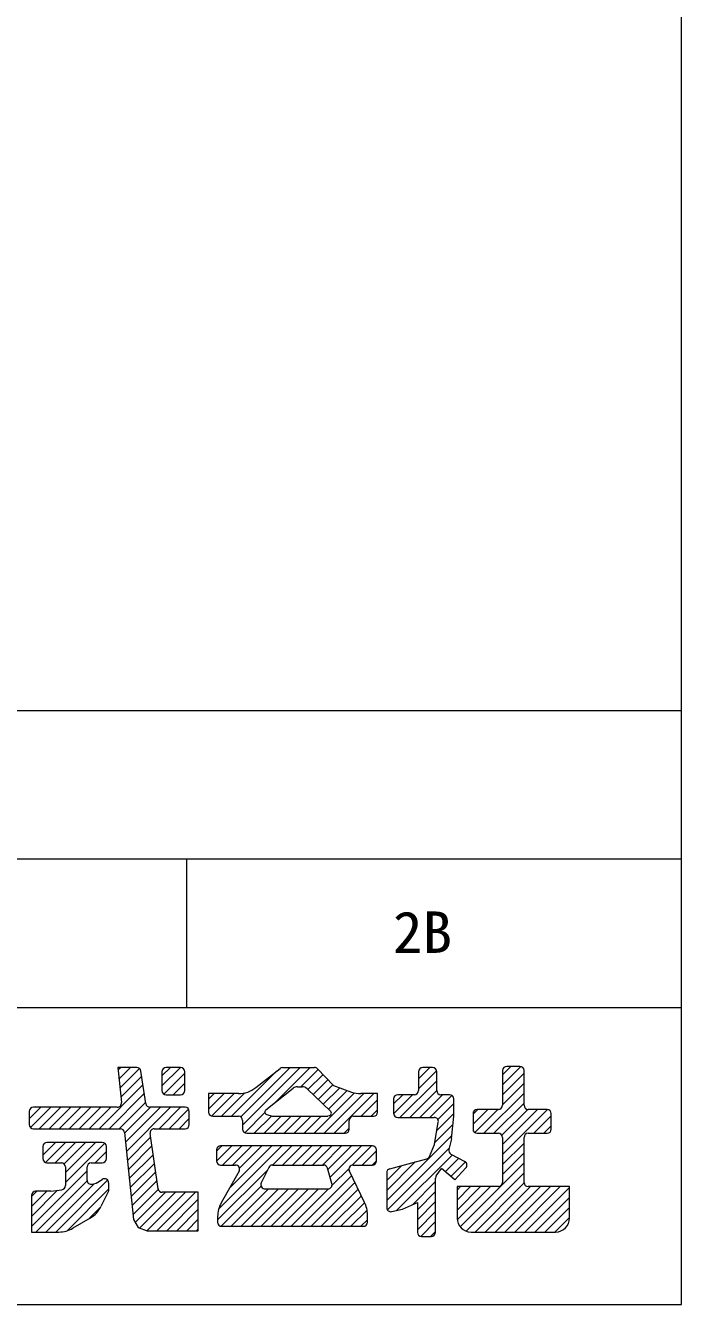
# Model space of a CAD drawing. Units: millimetres, scale not verified. Extents: x -190 to 190, y -305 to 303.
# Drawn here: x 57.5 to 190, y -304.8 to -46.5 of the extents above; entities that cross this region are included whole.
import ezdxf
from ezdxf.enums import TextEntityAlignment as Align

# ---------------------------------------------------------------- set-up
doc = ezdxf.new("R2010")
doc.units = ezdxf.units.MM
doc.header["$LTSCALE"] = 0.5
for name, color, linetype, lineweight in [('0-1_図面枠', 5, 'Continuous', 18), ('0-2_形状', 7, 'Continuous', 18), ('0-4_GREEN', 7, 'Continuous', 18)]:
    doc.layers.add(name, color=color, linetype=linetype, lineweight=lineweight)
doc.styles.add('ＭＳ ゴシック', font='')
doc.styles.get('ＭＳ ゴシック').set_extended_font_data('MS Gothic')

msp = doc.modelspace()

# ---------------------------------------------------------------- linework, layer by layer
at = {"layer": '0-1_図面枠'}
msp.add_lwpolyline([(-190.0138, -304.8364), (189.9862, -304.8364), (189.9862, 249.1636), (-190.0138, 249.1636)], close=True, dxfattribs=at)
at = {"layer": '0-2_形状'}
for p, q in [((-190.0138, -184.8364), (189.9862, -184.8364)), ((-190.0138, -214.8364), (189.9862, -214.8364)), ((89.9862, -214.8364), (89.9862, -244.8364)), ((-190.0138, -244.8364), (189.9862, -244.8364))]:
    msp.add_line(p, q, dxfattribs=at)
at = {"layer": '0-4_GREEN'}
for p, q in [((76.1481, -257.4849), (76.653, -256.98)), ((76.339, -259.3106), (78.6696, -256.98)), ((76.5299, -261.1363), (80.4912, -257.1749)), ((81.7442, -264.2781), (80.7871, -257.7026)), ((85.0392, -260.6933), (88.7525, -256.98)), ((85.0392, -258.6767), (86.7359, -256.98)), ((85.0392, -257.8242), (85.0392, -261.6357)), ((85.4126, -262.3364), (89.6258, -258.1233)), ((88.7816, -256.98), (85.8833, -256.98)), ((89.6258, -261.6357), (89.6258, -257.8242)), ((99.0644, -266.8339), (108.1523, -257.746)), ((100.9418, -266.9731), (110.9349, -256.98)), ((101.3216, -268.6099), (112.9514, -256.98)), ((104.0041, -261.0336), (108.8884, -257.1626)), ((107.8926, -264.0555), (114.968, -256.98)), ((109.4128, -256.98), (115.8625, -256.98)), ((113.0889, -260.8757), (116.5943, -257.3704)), ((136.8677, -259.2793), (139.167, -256.98)), ((136.8677, -261.2958), (140.5179, -257.6456)), ((136.8677, -257.8242), (136.8677, -261.6357)), ((139.6929, -256.98), (137.7119, -256.98)), ((140.537, -261.6357), (140.537, -257.8242)), ((153.8382, -258.4415), (155.5288, -256.7509)), ((153.8382, -260.4581), (157.5269, -256.7693)), ((153.8382, -257.595), (153.8382, -264.6148)), ((153.8382, -262.4746), (158.1954, -258.1174)), ((157.3513, -256.7509), (154.6823, -256.7509)), ((158.1954, -264.6148), (158.1954, -257.595)), ((72.3447, -269.3547), (81.1949, -260.5044)), ((76.7207, -262.962), (80.9387, -258.7441)), ((87.2858, -262.4799), (89.6258, -260.1399)), ((112.3947, -260.8757), (113.3723, -260.8757)), ((114.5346, -261.4466), (117.5704, -258.4108)), ((115.5678, -262.4299), (118.5465, -259.4512)), ((116.6011, -263.4133), (119.5227, -260.4917)), ((133.1171, -267.0631), (140.537, -259.6431)), ((153.8382, -264.4912), (158.1954, -260.1339)), ((74.3612, -269.3547), (81.4512, -262.2648)), ((85.8833, -262.4799), (88.7816, -262.4799)), ((94.4417, -265.4069), (97.5979, -262.2507)), ((94.4417, -263.3903), (95.5813, -262.2507)), ((95.0616, -266.8036), (99.6144, -262.2507)), ((97.0478, -266.8339), (101.7754, -262.1063)), ((106.0423, -265.5218), (111.5208, -261.18)), ((114.3422, -261.2635), (119.0901, -265.7819)), ((115.7928, -270.2713), (123.9552, -262.1089)), ((117.6344, -264.3966), (120.9396, -261.0913)), ((117.8094, -270.2713), (125.83, -262.2507)), ((118.6676, -265.3799), (122.4337, -261.6139)), ((119.8259, -270.2713), (127.8466, -262.2507)), ((131.8225, -264.3245), (133.6671, -262.4799)), ((131.8225, -263.324), (131.8225, -266.2189)), ((131.8303, -266.3333), (135.6837, -262.4799)), ((136.0236, -262.4799), (132.6666, -262.4799)), ((135.1337, -267.0631), (140.5374, -261.6594)), ((137.1502, -267.0631), (141.7335, -262.4799)), ((139.1668, -267.0631), (143.6054, -262.6245)), ((143.1328, -262.4799), (141.3812, -262.4799)), ((150.0746, -270.2713), (158.1954, -262.1505)), ((58.2076, -267.3591), (60.5661, -265.0006)), ((58.2076, -265.8448), (58.2076, -268.5105)), ((58.4654, -269.1179), (62.5826, -265.0006)), ((75.9969, -265.0006), (59.0517, -265.0006)), ((60.2452, -269.3547), (64.5992, -265.0006)), ((62.2618, -269.3547), (66.6158, -265.0006)), ((64.2783, -269.3547), (68.6324, -265.0006)), ((66.2949, -269.3547), (70.649, -265.0006)), ((68.3115, -269.3547), (72.6655, -265.0006)), ((70.3281, -269.3547), (74.6821, -265.0006)), ((76.3778, -269.3547), (81.7074, -264.0251)), ((77.4843, -270.2648), (82.7484, -265.0006)), ((77.6752, -272.0905), (84.765, -265.0006)), ((77.8661, -273.9162), (86.7816, -265.0006)), ((89.6989, -265.0006), (82.5796, -265.0006)), ((84.4441, -269.3547), (88.7982, -265.0006)), ((86.4607, -269.3547), (90.416, -265.3994)), ((90.5431, -268.5105), (90.5431, -265.8448)), ((125.2799, -266.8339), (128.6119, -263.502)), ((127.2965, -266.8339), (128.6119, -265.5186)), ((140.7623, -267.4842), (143.977, -264.2695)), ((147.8756, -268.4372), (150.8539, -265.4589)), ((147.8756, -266.4206), (148.8373, -265.4589)), ((148.2211, -270.1083), (152.8704, -265.4589)), ((152.994, -265.4589), (148.7197, -265.4589)), ((152.0912, -270.2713), (158.1954, -264.1671)), ((153.7103, -270.6688), (158.9276, -265.4515)), ((153.8382, -272.5575), (160.9368, -265.4589)), ((153.8382, -274.5741), (162.9482, -265.4641)), ((162.8552, -265.4589), (159.0396, -265.4589)), ((88.4773, -269.3547), (90.5431, -267.2889)), ((95.2859, -266.8339), (100.4774, -266.8339)), ((101.3216, -267.6781), (101.3216, -269.4272)), ((101.7734, -270.1746), (105.8464, -266.1016)), ((103.6933, -270.2713), (107.1705, -266.7941)), ((105.7099, -270.2713), (109.1473, -266.8339)), ((106.2249, -266.5003), (107.2986, -266.8339)), ((107.2986, -266.8339), (118.5251, -266.8339)), ((107.7265, -270.2713), (111.1639, -266.8339)), ((109.743, -270.2713), (113.1804, -266.8339)), ((111.7596, -270.2713), (115.197, -266.8339)), ((113.7762, -270.2713), (117.2136, -266.8339)), ((118.8691, -266.727), (118.5251, -266.8339)), ((122.8786, -269.4272), (122.8786, -267.6781)), ((123.7228, -266.8339), (127.7677, -266.8339)), ((132.6666, -267.0631), (140.0318, -267.0631)), ((140.1546, -272.1251), (143.8136, -268.466)), ((140.5795, -269.6836), (143.977, -266.2861)), ((143.5183, -271.4171), (143.977, -266.8339)), ((147.8756, -266.3031), (147.8756, -269.4272)), ((160.1575, -270.2713), (163.6994, -266.7295)), ((163.6994, -269.4272), (163.6994, -266.3031)), ((59.0517, -269.3547), (76.6286, -269.3547)), ((77.4682, -270.111), (79.3059, -287.6875)), ((78.0569, -275.7419), (82.7324, -271.0665)), ((84.246, -281.4651), (82.6238, -270.3204)), ((83.4591, -269.3547), (89.6989, -269.3547)), ((102.1658, -270.2713), (122.0345, -270.2713)), ((121.8425, -270.2713), (122.8786, -269.2352)), ((130.4465, -283.8497), (143.5894, -270.7068)), ((148.7197, -270.2713), (152.994, -270.2713)), ((153.8382, -271.1155), (153.8382, -280.1977)), ((158.1954, -280.1977), (158.1954, -271.1155)), ((159.0396, -270.2713), (162.8552, -270.2713)), ((162.1741, -270.2713), (163.6994, -268.7461)), ((60.9595, -274.6901), (63.545, -272.1046)), ((60.9595, -272.9488), (60.9595, -275.3853)), ((61.0365, -272.5965), (61.4514, -272.1816)), ((61.4951, -276.1711), (65.5616, -272.1046)), ((72.9578, -272.1046), (61.8037, -272.1046)), ((63.4533, -276.2295), (67.5782, -272.1046)), ((65.2595, -276.4398), (69.5947, -272.1046)), ((65.5461, -278.1698), (71.6113, -272.1046)), ((65.5461, -280.1864), (73.4613, -272.2712)), ((73.802, -275.3853), (73.802, -272.9488)), ((78.2478, -277.5676), (82.9886, -272.8268)), ((96.047, -273.8844), (97.1394, -272.7921)), ((96.047, -273.6362), (96.047, -275.8436)), ((96.0488, -275.8992), (99.156, -272.7921)), ((96.5009, -285.5301), (109.2389, -272.7921)), ((127.5384, -272.7921), (96.8912, -272.7921)), ((97.2768, -276.6878), (101.1725, -272.7921)), ((98.7225, -281.2918), (107.2223, -272.7921)), ((99.2934, -276.6878), (103.1891, -272.7921)), ((100.6896, -277.3082), (105.2057, -272.7921)), ((107.3597, -276.6878), (111.2554, -272.7921)), ((109.3763, -276.6878), (113.272, -272.7921)), ((111.3929, -276.6878), (115.2886, -272.7921)), ((113.4095, -276.6878), (117.3052, -272.7921)), ((115.426, -276.6878), (119.3218, -272.7921)), ((117.4426, -276.6878), (121.3383, -272.7921)), ((118.5515, -277.5955), (123.3549, -272.7921)), ((118.9999, -279.1637), (125.3715, -272.7921)), ((123.4742, -276.706), (127.3881, -272.7921)), ((128.3825, -275.8436), (128.3825, -273.6362)), ((130.5834, -285.7294), (143.0587, -273.2541)), ((143.5183, -271.4171), (142.9913, -273.5237)), ((153.8382, -276.5907), (158.1954, -272.2334)), ((61.8037, -276.2295), (64.702, -276.2295)), ((70.7475, -276.2295), (72.9578, -276.2295)), ((71.5196, -276.2295), (73.802, -273.9471)), ((78.4387, -279.3933), (83.2448, -274.5871)), ((78.6296, -281.219), (83.5011, -276.3475)), ((125.5089, -276.6878), (128.3825, -273.8142)), ((127.5255, -276.6878), (128.3825, -275.8308)), ((130.4465, -281.8331), (136.2118, -276.0678)), ((132.4447, -285.8847), (143.7032, -274.6261)), ((142.2817, -278.0642), (145.0248, -275.3212)), ((143.382, -278.9805), (146.3366, -276.026)), ((143.4173, -274.4757), (146.2111, -275.9451)), ((145.2942, -289.1679), (158.1954, -276.2666)), ((153.8382, -278.6073), (158.1954, -274.25)), ((58.6662, -289.0828), (69.9034, -277.8457)), ((65.5461, -277.0736), (65.5461, -280.8286)), ((69.9034, -279.7201), (69.9034, -277.0736)), ((78.8205, -283.0446), (83.7573, -278.1078)), ((96.2763, -287.7712), (106.3392, -277.7083)), ((96.8912, -276.6878), (99.8757, -276.6878)), ((100.6108, -277.9469), (97.0033, -284.3373)), ((106.5963, -277.1688), (105.1076, -280.2929)), ((107.3583, -276.6878), (117.6554, -276.6878)), ((113.1343, -289.0625), (123.3506, -278.8462)), ((119.3603, -280.424), (118.467, -277.2999)), ((119.3805, -280.7997), (122.8224, -277.3578)), ((125.9775, -284.2274), (122.8898, -277.9023)), ((123.6484, -276.6878), (127.5384, -276.6878)), ((130.4465, -279.8166), (133.4479, -276.8152)), ((130.4465, -278.2553), (130.4465, -285.2685)), ((140.4636, -278.864), (141.4962, -277.4101)), ((146.4609, -290.0177), (158.1954, -278.2832)), ((59.5574, -290.2083), (69.9138, -279.8519)), ((61.574, -290.2083), (71.3325, -280.4497)), ((63.5906, -290.2083), (74.059, -279.7398)), ((65.8573, -289.9581), (74.2607, -281.5547)), ((79.0114, -284.8703), (84.0136, -279.8682)), ((97.009, -289.0551), (105.0883, -280.9758)), ((99.0182, -289.0625), (106.5805, -281.5002)), ((101.0348, -289.0625), (108.5971, -281.5002)), ((103.0514, -289.0625), (110.6137, -281.5002)), ((105.068, -289.0625), (112.6302, -281.5002)), ((105.8696, -281.5002), (118.5486, -281.5002)), ((107.0845, -289.0625), (114.6468, -281.5002)), ((109.1011, -289.0625), (116.6634, -281.5002)), ((111.1177, -289.0625), (118.6923, -281.4879)), ((115.1509, -289.0625), (124.0121, -280.2013)), ((117.1674, -289.0625), (124.6736, -281.5563)), ((135.6315, -284.7145), (140.3077, -280.0383)), ((140.3077, -290.2807), (140.3077, -279.3528)), ((144.665, -285.7639), (149.387, -281.0419)), ((144.665, -283.7473), (147.3704, -281.0419)), ((144.665, -281.7307), (145.3538, -281.0419)), ((144.6884, -287.757), (151.4036, -281.0419)), ((148.2869, -290.2083), (158.201, -280.2942)), ((150.3035, -290.2083), (159.4699, -281.0419)), ((152.3201, -290.2083), (161.4865, -281.0419)), ((154.3367, -290.2083), (163.5031, -281.0419)), ((156.3532, -290.2083), (165.5197, -281.0419)), ((158.3698, -290.2083), (167.3686, -281.2095)), ((58.6662, -287.0663), (63.9552, -281.7773)), ((58.6662, -285.0497), (61.7574, -281.9585)), ((58.6662, -283.0331), (59.7408, -281.9585)), ((58.6662, -282.8026), (58.6662, -290.2083)), ((62.5648, -281.9585), (59.5104, -281.9585)), ((62.5648, -281.9585), (64.8111, -281.6657)), ((79.2023, -286.696), (84.2824, -281.6159)), ((79.6412, -288.2737), (85.7272, -282.1877)), ((80.5263, -289.4052), (87.7438, -282.1877)), ((81.9932, -289.9549), (89.7604, -282.1877)), ((83.9855, -289.9791), (91.777, -282.1877)), ((86.0021, -289.9791), (92.3777, -283.6035)), ((119.184, -289.0625), (125.3351, -282.9114)), ((136.6384, -285.7241), (140.3077, -282.0548)), ((136.6384, -287.7407), (140.3077, -284.0714)), ((160.3864, -290.2083), (167.3686, -283.226)), ((70.3247, -287.5072), (72.6406, -285.1914)), ((88.0187, -289.9791), (92.3777, -285.62)), ((121.2006, -289.0625), (125.9964, -284.2666)), ((123.2172, -289.0625), (126.4766, -285.8031)), ((126.5479, -288.2183), (126.5479, -286.6962)), ((136.6384, -289.7573), (140.3077, -286.088)), ((162.403, -290.2083), (167.3686, -285.2426)), ((70.5316, -287.3857), (67.0499, -289.4322)), ((90.0353, -289.9791), (92.3777, -287.6366)), ((96.2763, -287.1039), (96.2763, -288.2183)), ((97.1205, -289.0625), (125.7037, -289.0625)), ((125.2338, -289.0625), (126.5479, -287.7483)), ((137.306, -291.1062), (140.3077, -288.1046)), ((164.4196, -290.2083), (167.3686, -287.2592)), ((58.6662, -290.2083), (64.1981, -290.2083)), ((92.0518, -289.9791), (92.3777, -289.6532)), ((137.4826, -291.1249), (139.4635, -291.1249)), ((139.304, -291.1249), (140.3077, -290.1212)), ((147.4788, -290.2083), (164.5548, -290.2083))]:
    msp.add_line(p, q, dxfattribs=at)
for points in [[(79.9517, -256.98), (76.0953, -256.98), (76.8365, -264.0687)], [(116.4781, -257.2466), (119.668, -260.6466), (123.3524, -261.9352)], [(100.5086, -262.2507), (94.4417, -262.2507), (94.4417, -265.9898)], [(128.6119, -265.9898), (128.6119, -262.2507), (125.2103, -262.2507)], [(143.954, -267.0631), (143.977, -267.0631), (143.977, -263.324)], [(139.0896, -274.9341), (140.0784, -272.5629), (140.8635, -268.052)], [(131.076, -277.4389), (134.8038, -276.4586), (138.5363, -275.4226)], [(146.4366, -277.2669), (144.2063, -279.6669), (141.4962, -277.4101)], [(70.9408, -280.5418), (71.738, -280.3544), (72.9635, -279.5751)], [(74.2607, -280.2874), (74.2607, -281.9585), (72.7126, -285.0523)], [(152.994, -281.0419), (144.665, -281.0419), (144.665, -287.3944)], [(167.3686, -287.3944), (167.3686, -281.0419), (159.0396, -281.0419)], [(79.3059, -287.6875), (80.2232, -289.2916), (82.0579, -289.9791), (92.3777, -289.9791), (92.3777, -282.1877), (85.0814, -282.1877)], [(131.4674, -286.0939), (133.6571, -285.6251), (136.6384, -284.2501), (136.6384, -290.2807)]]:
    msp.add_lwpolyline(points, dxfattribs=at)
for centre, radius, start, end in [((79.9517, -257.8242), 0.8441, 8.28193, 90), ((85.8833, -257.8242), 0.8441, 90, 180), ((88.7816, -257.8242), 0.8441, 0, 90), ((109.4128, -257.8242), 0.8441, 90, 128.39742), ((115.8625, -257.8242), 0.8441, 43.17355, 90), ((137.7119, -257.8242), 0.8441, 90, 180), ((139.6929, -257.8242), 0.8441, 0, 90), ((154.6823, -257.595), 0.8441, 90, 180), ((157.3513, -257.595), 0.8441, 0, 90), ((112.3947, -262.2827), 1.4069, 90, 128.39742), ((113.3723, -262.2827), 1.4069, 46.41835, 90), ((85.8833, -261.6357), 0.8441, 180, 270), ((88.7816, -261.6357), 0.8441, 270, 0), ((100.5086, -256.623), 5.6277, 270, 308.39742), ((125.2103, -256.623), 5.6277, 250.72316, 270), ((132.6666, -263.324), 0.8441, 90, 180), ((136.0236, -261.6357), 0.8441, 270, 0), ((141.3812, -261.6357), 0.8441, 180, 270), ((143.1328, -263.324), 0.8441, 0, 90), ((59.0517, -265.8448), 0.8441, 90, 180), ((75.9969, -264.1565), 0.8441, 270, 5.96887), ((82.5796, -264.1565), 0.8441, 188.28193, 270), ((89.6989, -265.8448), 0.8441, 0, 90), ((95.2859, -265.9898), 0.8441, 180, 270), ((106.3918, -265.9629), 0.5628, 128.39742, 252.74028), ((118.7021, -266.1896), 0.5628, 287.25972, 46.41835), ((127.7677, -265.9898), 0.8441, 270, 0), ((148.7197, -266.3031), 0.8441, 90, 180), ((152.994, -264.6148), 0.8441, 270, 0), ((159.0396, -264.6148), 0.8441, 180, 270), ((162.8552, -266.3031), 0.8441, 0, 90), ((59.0517, -268.5105), 0.8441, 180, 270), ((89.6989, -268.5105), 0.8441, 270, 0), ((100.4774, -267.6781), 0.8441, 0, 90), ((123.7228, -267.6781), 0.8441, 90, 180), ((132.6666, -266.2189), 0.8441, 180, 270), ((140.0318, -267.9072), 0.8441, 350.12702, 90), ((76.6286, -270.1988), 0.8441, 5.96887, 90), ((83.4591, -270.1988), 0.8441, 90, 188.28193), ((102.1658, -269.4272), 0.8441, 180, 270), ((122.0345, -269.4272), 0.8441, 270, 0), ((148.7197, -269.4272), 0.8441, 180, 270), ((152.994, -271.1155), 0.8441, 0, 90), ((159.0396, -271.1155), 0.8441, 90, 180), ((162.8552, -269.4272), 0.8441, 270, 0), ((61.8037, -272.9488), 0.8441, 90, 180), ((72.9578, -272.9488), 0.8441, 0, 90), ((96.8912, -273.6362), 0.8441, 90, 180), ((127.5384, -273.6362), 0.8441, 0, 90), ((143.8102, -273.7286), 0.8441, 165.95378, 242.25895), ((61.8037, -275.3853), 0.8441, 180, 270), ((64.702, -277.0736), 0.8441, 0, 90), ((70.7475, -277.0736), 0.8441, 90, 180), ((72.9578, -275.3853), 0.8441, 270, 0), ((96.8912, -275.8436), 0.8441, 180, 270), ((127.5384, -275.8436), 0.8441, 270, 0), ((138.3105, -274.6092), 0.8441, 285.51317, 337.36507), ((145.8182, -276.6922), 0.8441, 317.09995, 62.25895), ((99.8757, -277.532), 0.8441, 330.5544, 90), ((107.3583, -277.532), 0.8441, 90, 154.5202), ((117.6554, -277.532), 0.8441, 15.9566, 90), ((123.6484, -277.532), 0.8441, 90, 206.02005), ((131.2907, -278.2553), 0.8441, 104.73314, 180), ((141.1519, -279.3528), 0.8441, 144.61752, 180), ((64.702, -280.8286), 0.8441, 277.42598, 360), ((70.7475, -279.7201), 0.8441, 180, 283.23108), ((73.4165, -280.2874), 0.8441, 0, 122.452), ((85.0814, -281.3435), 0.8441, 188.28193, 270), ((105.8696, -280.656), 0.8441, 154.5202, 270), ((118.5486, -280.656), 0.8441, 270, 15.9566), ((152.994, -280.1977), 0.8441, 270, 0), ((159.0396, -280.1977), 0.8441, 180, 270), ((59.5104, -282.8026), 0.8441, 90, 180), ((67.6798, -282.534), 5.6277, 300.44702, 333.41799), ((101.904, -287.1039), 5.6277, 150.5544, 180), ((120.9202, -286.6962), 5.6277, 0, 26.02005), ((131.2907, -285.2685), 0.8441, 180, 282.08606), ((97.1205, -288.2183), 0.8441, 180, 270), ((125.7037, -288.2183), 0.8441, 270, 0), ((147.4788, -287.3944), 2.8138, 180, 270), ((164.5548, -287.3944), 2.8138, 270, 0), ((64.1981, -284.5806), 5.6277, 270, 300.44702), ((137.4826, -290.2807), 0.8441, 180, 270), ((139.4635, -290.2807), 0.8441, 270, 0)]:
    msp.add_arc(centre, radius, start, end, dxfattribs=at)

# ---------------------------------------------------------------- texts
at = {"layer": '0-4_GREEN', "style": 'ＭＳ ゴシック', "width": 1.05}
msp.add_text('2B', height=8.363, dxfattribs=at).set_placement((131.7011, -236.3348), align=Align.BOTTOM_LEFT)

doc.saveas('drawing.dxf')
